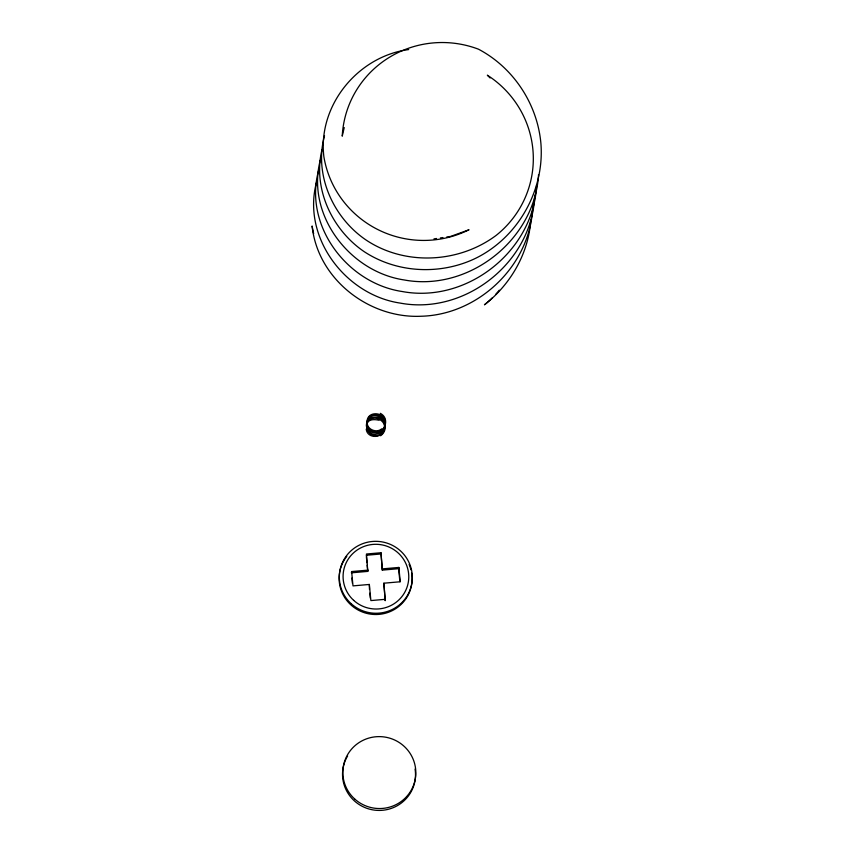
<?xml version="1.0" encoding="UTF-8"?>
<svg xmlns="http://www.w3.org/2000/svg" width="853" height="853" viewBox="0 0 853 853"><rect width="100%" height="100%" fill="white"/><g stroke="black" fill="none" stroke-linecap="round" stroke-linejoin="round"><path stroke-width="1.28" d="M366.811 423.973C365.67 434.582 382.421 436.214 384.788 426.351M367.206 421.649C366.225 429.198 376.28 433.58 381.76 428.824M367.398 422.256L367.398 420.497M530.747 219.626C528.86 253.074 510.702 284.358 484.451 304.798A100.622 99.065 9.6 0 0 492.266 297.878M532.762 205.424C531.536 263.972 479.557 314.714 421.233 316.239C368.912 318.755 317.657 279.016 312.102 225.981A100.622 99.065 9.6 0 0 313.659 233.605M534.692 195.166C532.816 261.551 465.535 315.386 400.26 303.103C344.804 294.914 300.853 236.1 316.964 180.761M536.622 184.909C533.839 250.761 467.06 303.689 402.221 291.523C347.246 283.356 303.369 225.48 318.638 170.408M538.552 174.652C534.842 239.97 468.596 291.993 404.183 279.955C349.666 271.808 305.907 214.849 320.312 160.065M384.447 429.038C386.494 419.068 370.65 413.385 367.014 423.408M384.639 427.875C386.494 411.871 360.265 414.942 367.782 430.232C377.943 443.816 394.097 420.39 380.289 413.321M385.034 425.562C387.081 415.603 371.236 409.909 367.6 419.943M385.225 424.41C387.582 411.86 366.172 409.259 367.003 422.811C365.862 433.42 382.624 435.062 384.991 425.199M367.984 570.124L351.628 571.553L351.415 572.821L367.771 571.393L366.449 554.013L380.982 552.744L382.304 570.124L398.65 568.695L398.863 567.437L382.517 568.866M351.628 571.553L352.993 585.883L369.338 584.454L369.477 589.444M382.304 570.124L380.982 552.744M383.871 583.196L385.193 600.576L383.871 583.196L400.228 581.767L398.863 567.437M324.513 135.691C313.776 174.897 333.214 217.92 366.332 240.194C405.303 266.04 459.021 263.161 496.201 235.353A100.622 99.065 9.6 0 0 487.33 75.181L490.091 77.975M321.986 149.712C312.529 188.31 331.998 229.937 364.37 251.774C396.709 272.939 439.178 275.156 474.097 259.035C517.355 238.627 544.779 190.976 540.898 143.325C537.358 103.991 513.495 67.686 478.533 49.218A100.622 99.065 9.6 0 0 342.234 136.16L344.228 127.577M384.404 428.664C372.409 450.661 353.942 414.643 379.116 420.262M384.202 429.827C381.984 438.709 367.248 438.741 366.225 429.208M367.408 421.094C375.896 405.676 393.585 426.447 380.587 435.776M408.683 49.57C358.057 56.255 317.711 105.292 323.852 156.536A100.622 99.065 9.6 0 0 469.022 229.756L450.619 236.43L446.78 236.985M433.985 238.861L436.544 238.488M440.383 237.923L442.942 237.55M366.236 555.271L380.769 554.002M385.407 599.307L370.874 600.576L369.338 584.454M398.65 568.695L399.886 581.725M366.353 556.508L366.939 562.713M367.174 565.187L367.771 571.393M369.829 593.155L370.309 598.124M351.905 578.025L352.406 583.239M499.293 290.191A100.622 99.065 9.6 0 1 495.892 294.114M411.658 573.141A36.508 35.943 9.6 0 1 366.491 613.328A36.508 35.943 9.6 0 1 346.798 556.337M409.109 564.473A36.508 35.943 9.6 0 1 410.965 569.825M415.07 769.065A36.508 35.943 9.6 0 1 374.979 810.19A36.508 35.943 9.6 0 1 345.092 761.036M345.529 759.991A36.508 35.943 9.6 0 1 347.619 755.982M351.095 603.615A36.508 35.943 9.6 0 0 411.434 585.35A36.508 35.943 9.6 0 0 364.935 542.913A36.508 35.943 9.6 0 0 351.095 603.615M353.675 600.352A32.862 32.35 9.6 0 0 407.979 583.91A32.862 32.35 9.6 0 0 366.14 545.717A32.862 32.35 9.6 0 0 353.675 600.352M354.603 798.898A36.508 35.943 9.6 0 0 414.942 780.634A36.508 35.943 9.6 0 0 368.453 738.197A36.508 35.943 9.6 0 0 354.603 798.898"/></g></svg>
